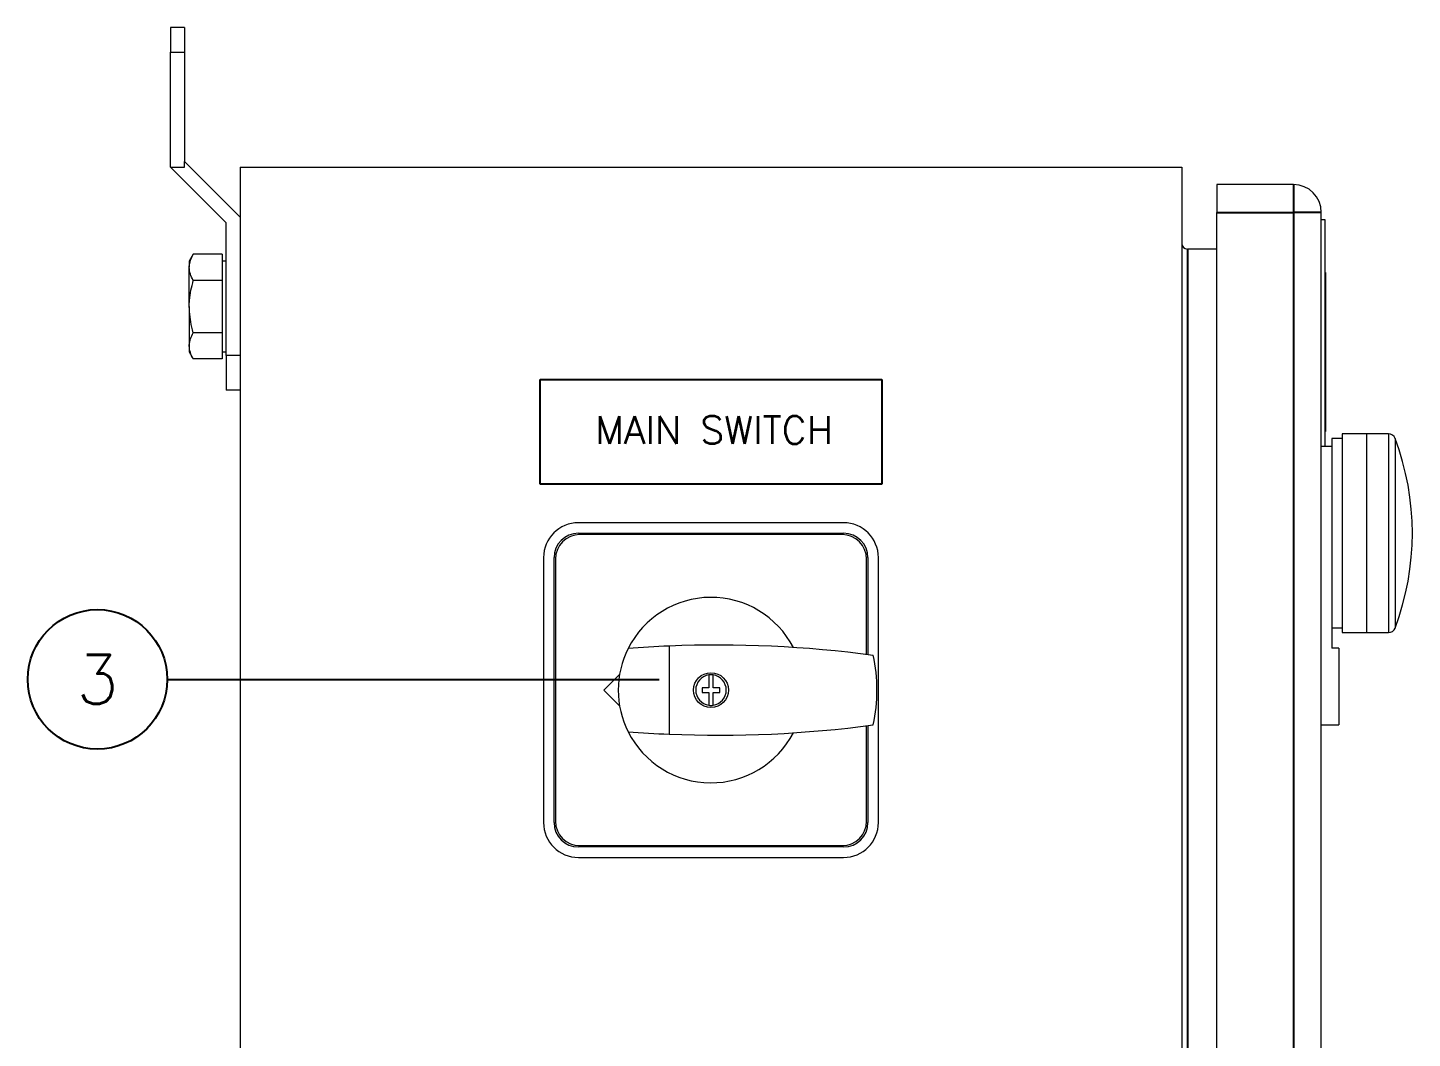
# Model space of a CAD drawing. Extents: x 4137 to 28680, y 2446 to 6814.
# Drawn here: x 4919.2 to 5117.8, y 4332.4 to 4477.4 of the extents above; entities that cross this region are included whole.
import ezdxf
from ezdxf.enums import TextEntityAlignment as Align

# ---------------------------------------------------------------- set-up
doc = ezdxf.new("R2010")
doc.units = 0
doc.header["$LTSCALE"] = 0.5
doc.layers.get('0').update_dxf_attribs({"linetype": 'CONTINUOUS'})
doc.layers.add('DIM', color=5, linetype='CONTINUOUS')
doc.layers.add('VOL', color=2, linetype='CONTINUOUS')
doc.styles.get("Standard").update_dxf_attribs({"font": 'simplex.shx'})

msp = doc.modelspace()

# ---------------------------------------------------------------- linework, layer by layer
at = {"color": 7, "linetype": 'Continuous', "lineweight": 15}
for p, q in [((4941.71, 4477.38), (4939.71, 4477.38)), ((4939.71, 4477.38), (4939.71, 4473.87)), ((4941.71, 4477.38), (4941.71, 4473.87)), ((4939.71, 4473.87), (4941.71, 4473.87)), ((4939.71, 4457.38), (4939.71, 4473.87)), ((4941.71, 4473.87), (4941.71, 4458.21)), ((4947.71, 4449.38), (4939.71, 4457.38)), ((4939.71, 4457.38), (4941.71, 4457.38)), ((4941.71, 4457.38), (4941.71, 4458.21)), ((4941.71, 4458.21), (4949.71, 4450.21)), ((4949.71, 4457.38), (5084.71, 4457.38)), ((4949.71, 4457.38), (4949.71, 4157.38)), ((5084.71, 4457.38), (5084.71, 4157.38)), ((5089.71, 4454.88), (5089.71, 4450.88)), ((5100.71, 4454.88), (5089.71, 4454.88)), ((5089.71, 4163.88), (5089.71, 4450.88)), ((5104.71, 4163.88), (5104.71, 4450.88)), ((4947.71, 4430.38), (4947.71, 4449.38)), ((5104.71, 4449.88), (5105.21, 4449.88)), ((5105.21, 4449.88), (5105.21, 4417.38)), ((4942.99, 4444.88), (4942.41, 4443.88)), ((4947.11, 4444.88), (4942.99, 4444.88)), ((4947.11, 4444.88), (4947.11, 4443.01)), ((5089.71, 4445.63), (5085.51, 4445.63)), ((4942.41, 4443.88), (4942.41, 4443.01)), ((4942.41, 4437.38), (4942.41, 4443.01)), ((4947.71, 4443.88), (4947.11, 4443.88)), ((4947.11, 4443.01), (4947.11, 4441.13)), ((4947.11, 4441.13), (4942.99, 4441.13)), ((4947.11, 4441.13), (4947.11, 4437.38)), ((5105.31, 4442.28), (5105.21, 4442.28)), ((5105.31, 4442.28), (5105.31, 4419.48)), ((4942.41, 4437.38), (4942.41, 4431.75)), ((4947.11, 4437.38), (4947.11, 4433.62)), ((4947.11, 4433.62), (4942.99, 4433.62)), ((4947.11, 4433.62), (4947.11, 4431.75)), ((4942.41, 4431.75), (4942.41, 4430.88)), ((4942.41, 4430.88), (4942.99, 4429.87)), ((4947.11, 4431.75), (4947.11, 4429.87)), ((4947.11, 4430.88), (4947.71, 4430.88)), ((4947.11, 4429.87), (4942.99, 4429.87)), ((4949.71, 4430.38), (4947.71, 4430.38)), ((4947.71, 4430.38), (4947.71, 4425.38)), ((4949.71, 4425.38), (4947.71, 4425.38)), ((5105.31, 4419.48), (5105.21, 4419.48)), ((5111.21, 4419.12), (5107.71, 4419.12)), ((5107.71, 4419.12), (5107.71, 4390.64)), ((5114.35, 4419.13), (5111.21, 4419.13)), ((5111.21, 4419.13), (5111.21, 4390.63)), ((5104.71, 4417.38), (5106.21, 4417.38)), ((5107.71, 4418.45), (5106.21, 4418.45)), ((5106.21, 4418.45), (5106.21, 4417.38)), ((5106.21, 4417.38), (5106.21, 4388.38)), ((5036.21, 4406.38), (4998.21, 4406.38)), ((4998.21, 4404.88), (5036.21, 4404.88)), ((5036.01, 4404.68), (4998.41, 4404.68)), ((4993.21, 4401.38), (4993.21, 4363.38)), ((4994.71, 4363.38), (4994.71, 4401.38)), ((4994.91, 4401.18), (4994.91, 4363.58)), ((5039.51, 4387.5), (5039.51, 4401.18)), ((5039.71, 4401.38), (5039.71, 4387.47)), ((5041.21, 4363.38), (5041.21, 4401.38)), ((5106.21, 4391.3), (5107.71, 4391.3)), ((5107.71, 4390.64), (5111.21, 4390.64)), ((5111.21, 4390.63), (5114.35, 4390.63)), ((5011.21, 4388.7), (5011.21, 4376.06)), ((5107.21, 4388.38), (5106.21, 4388.38)), ((5107.21, 4388.38), (5107.21, 4377.38)), ((5004.1, 4384.62), (5001.86, 4382.38)), ((5016.89, 4384.54), (5016.89, 4382.69)), ((5017.52, 4382.69), (5017.52, 4384.54)), ((5001.86, 4382.38), (5004.1, 4380.14)), ((5016.89, 4382.69), (5015.96, 4382.69)), ((5015.96, 4382.69), (5015.96, 4382.06)), ((5015.96, 4382.06), (5016.89, 4382.06)), ((5016.89, 4382.06), (5016.89, 4380.21)), ((5018.46, 4382.69), (5017.52, 4382.69)), ((5017.52, 4380.21), (5017.52, 4382.06)), ((5017.52, 4382.06), (5018.46, 4382.06)), ((5018.46, 4382.06), (5018.46, 4382.69)), ((5039.51, 4363.58), (5039.51, 4377.26)), ((5039.71, 4377.28), (5039.71, 4363.38)), ((5104.71, 4377.38), (5107.21, 4377.38)), ((5036.21, 4359.88), (4998.21, 4359.88)), ((4998.41, 4360.08), (5036.01, 4360.08)), ((4998.21, 4358.38), (5036.21, 4358.38))]:
    msp.add_line(p, q, dxfattribs=at)
for p, q in [((4992.71, 4426.9), (5041.71, 4426.9)), ((4992.71, 4411.9), (4992.71, 4426.9)), ((5041.71, 4426.9), (5041.71, 4411.9)), ((5041.71, 4411.9), (4992.71, 4411.9))]:
    msp.add_line(p, q)
at = {"color": 8, "linetype": 'Continuous', "lineweight": 15}
for p, q in [((5115.29, 4418.48), (5115.29, 4404.88)), ((5115.29, 4404.88), (5115.29, 4391.28))]:
    msp.add_line(p, q, dxfattribs=at)
at = {"color": 7, "linetype": 'Continuous', "lineweight": 15}
msp.add_circle((5017.21, 4382.38), 2.5, dxfattribs=at)
for centre, radius, start, end in [((5100.71, 4450.88), 4, 360, 90), ((5085.51, 4446.43), 0.8, 180, 270), ((5114.35, 4418.13), 1, 20.5835, 90.0187), ((5079.07, 4404.88), 38.69, 339.4165, 20.5835), ((4998.21, 4401.38), 5, 90, 180), ((5036.21, 4401.38), 5, 0, 90), ((4998.21, 4401.38), 3.5, 90, 180), ((4998.41, 4401.18), 3.5, 90, 180), ((5036.01, 4401.18), 3.5, 360, 90), ((5036.21, 4401.38), 3.5, 0, 90), ((5017.21, 4382.38), 13.3, 27.4259, 153.3488), ((5114.35, 4391.63), 1, 270.0187, 339.4165), ((5017.21, 4382.38), 13.3, 153.3488, 206.6512), ((5018.29, 4221.28), 167.56, 92.4247, 94.4414), ((5018.29, 4221.28), 167.56, 82.3952, 92.4247), ((5017.01, 4382.38), 23.99, 347.9819, 12.0181), ((5017.21, 4382.38), 2.19, 98.2132, 261.7868), ((5017.21, 4382.38), 2.19, 81.7868, 98.2132), ((5017.21, 4382.38), 2.19, 278.2132, 81.7868), ((5017.21, 4382.38), 2.19, 261.7868, 278.2132), ((5018.29, 4543.47), 167.56, 267.5753, 277.6048), ((5018.29, 4543.47), 167.56, 265.5586, 267.5753), ((5017.21, 4382.38), 13.3, 206.6512, 332.5741), ((4998.21, 4363.38), 5, 180, 270), ((4998.21, 4363.38), 3.5, 180, 270), ((4998.41, 4363.58), 3.5, 180, 270), ((5036.01, 4363.58), 3.5, 270, 0), ((5036.21, 4363.38), 3.5, 270, 0), ((5036.21, 4363.38), 5, 270, 0)]:
    msp.add_arc(centre, radius, start, end, dxfattribs=at)
for points, knots in [([(4942.41, 4443.01), (4942.41, 4443.05), (4942.41, 4443.68), (4942.71, 4444.31), (4942.99, 4444.88)], [0, 0, 0, 0, 0.070217, 1, 1, 1, 1]), ([(4942.99, 4441.13), (4942.82, 4441.43), (4942.5, 4442.05), (4942.44, 4442.69), (4942.41, 4443.01)], [0, 0, 0, 0, 0.49546, 1, 1, 1, 1]), ([(4942.41, 4437.38), (4942.41, 4437.68), (4942.44, 4438.95), (4942.75, 4440.19), (4942.99, 4441.13)], [0, 0, 0, 0, 0.241853, 1, 1, 1, 1]), ([(4942.99, 4433.62), (4942.91, 4433.9), (4942.57, 4435.12), (4942.48, 4436.39), (4942.41, 4437.38)], [0, 0, 0, 0, 0.223714, 1, 1, 1, 1]), ([(4942.41, 4431.75), (4942.41, 4431.79), (4942.41, 4432.43), (4942.71, 4433.05), (4942.99, 4433.62)], [0, 0, 0, 0, 0.070213, 1, 1, 1, 1]), ([(4942.99, 4429.87), (4942.82, 4430.18), (4942.5, 4430.79), (4942.44, 4431.43), (4942.41, 4431.75)], [0, 0, 0, 0, 0.495459, 1, 1, 1, 1])]:
    msp.add_open_spline(points, degree=3, knots=knots, dxfattribs=at)
at = {"color": 8, "linetype": 'Continuous', "lineweight": 15}
for points, knots in [([(5114.35, 4419.13), (5114.35, 4419.07), (5114.35, 4418.97), (5114.35, 4418.12), (5114.35, 4416.8), (5114.35, 4415.02), (5114.35, 4412.85), (5114.35, 4410.37), (5114.35, 4407.68), (5114.35, 4405.81), (5114.35, 4404.88)], [0, 0, 0, 0, 0.125, 0.2499998, 0.3749999, 0.4999999, 0.6249997, 0.75, 0.8750005, 1, 1, 1, 1]), ([(5114.35, 4404.88), (5114.35, 4403.94), (5114.35, 4402.08), (5114.35, 4399.39), (5114.35, 4396.91), (5114.35, 4394.74), (5114.35, 4392.95), (5114.35, 4391.63), (5114.35, 4390.79), (5114.35, 4390.68), (5114.35, 4390.63)], [0, 0, 0, 0, 0.125, 0.25, 0.375, 0.5, 0.625, 0.75, 0.875, 1, 1, 1, 1])]:
    msp.add_open_spline(points, degree=3, knots=knots, dxfattribs=at)
at = {"layer": 'DIM'}
msp.add_line((4939.25, 4383.92), (5009.8, 4383.92), dxfattribs=at)
msp.add_circle((4929.25, 4383.92), 10, dxfattribs=at)
at = {"layer": 'VOL'}
for p, q in [((5100.71, 4454.88), (5100.71, 4450.88)), ((5089.71, 4450.88), (5100.71, 4450.88)), ((5100.71, 4450.88), (5100.71, 4163.88)), ((5104.71, 4450.88), (5100.71, 4450.88)), ((5085.51, 4445.63), (5085.51, 4169.13))]:
    msp.add_line(p, q, dxfattribs=at)

# ---------------------------------------------------------------- texts
msp.add_text('MAIN SWITCH', height=4).set_placement((5017.65, 4417.68), align=Align.CENTER)
at = {"layer": 'DIM'}
msp.add_text('3', height=7, dxfattribs=at).set_placement((4929.25, 4383.92), align=Align.MIDDLE)

doc.saveas('drawing.dxf')
